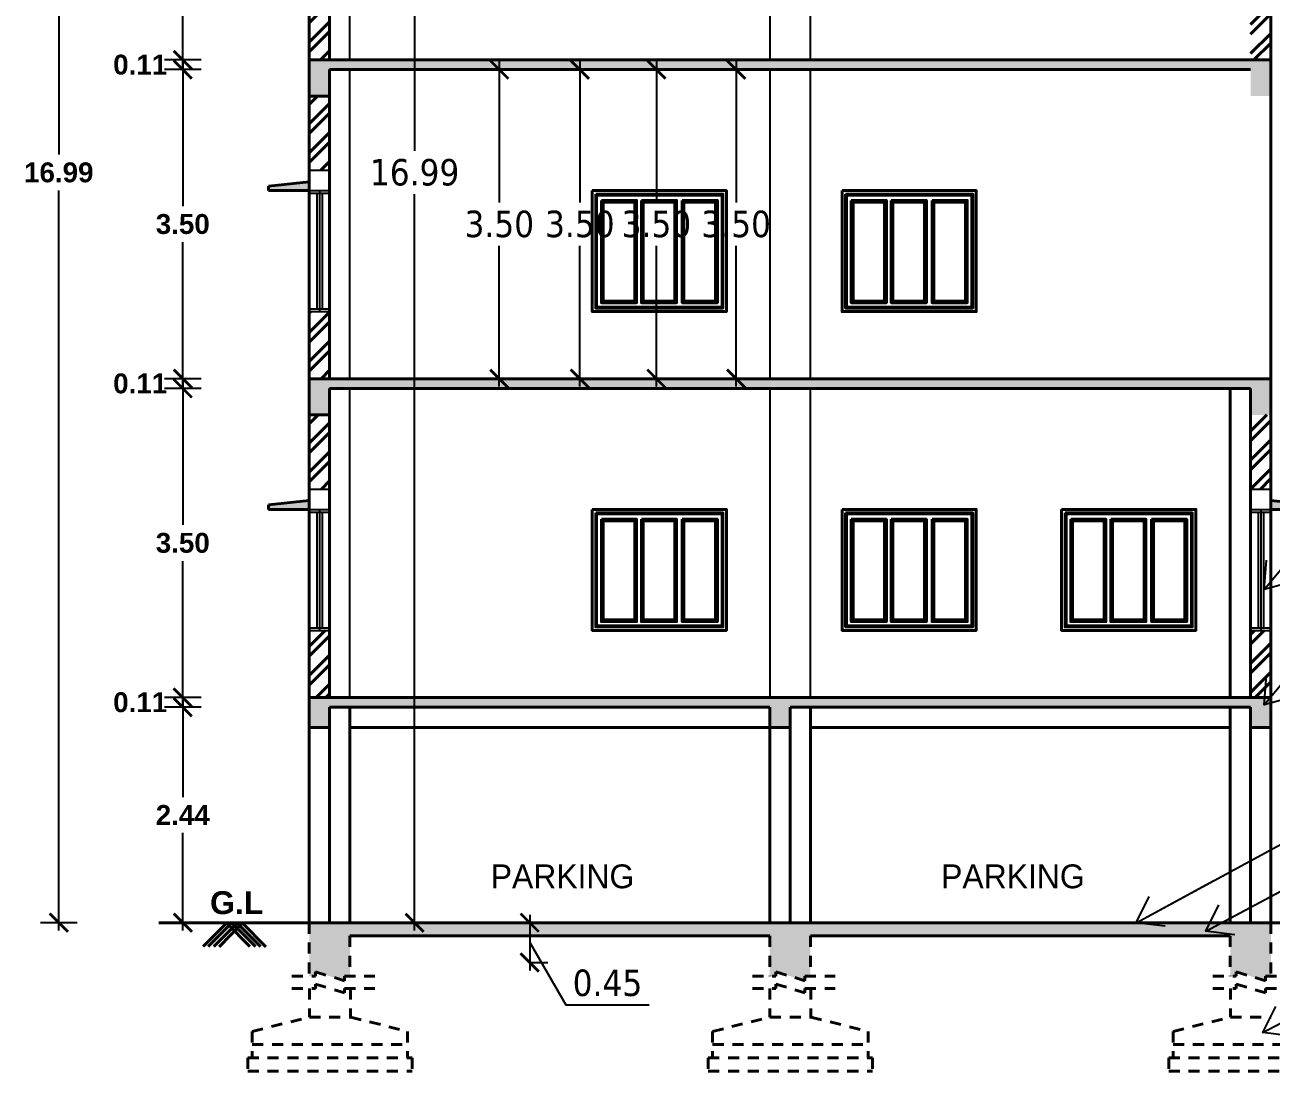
# Model space of a CAD drawing. Header units: metres. Extents: x 2770 to 3790, y -2264 to -643.
# Drawn here: x 3757.29 to 3771.4, y -2234.79 to -2222.94 of the extents above; entities that cross this region are included whole.
import ezdxf

# ---------------------------------------------------------------- set-up
doc = ezdxf.new("R2010")
doc.units = ezdxf.units.M
doc.header["$MEASUREMENT"] = 0
doc.header["$PDMODE"] = 2
doc.linetypes.add('HIDDEN2', pattern=[0.1875, 0.125, -0.0625])
for name, color, linetype in [('BLK_1_FLR_1_REGULAR_ROOM_1', 2, 'Continuous'), ('BLK_1_FLR_1_WC_BATH_HT', 223, 'Continuous'), ('BLK_1_HT_OF_BLDG', 5, 'Continuous'), ('BLK_1_PLINTH_HEIGHT', 7, 'Continuous')]:
    doc.layers.add(name, color=color, linetype=linetype)
doc.styles.add('CEN-GOT', font='arialbd.ttf')
doc.styles.add('STYLE1', font='tahoma.ttf', dxfattribs={"height": 0.4})
doc.styles.add('STYLE2', font='tahoma.ttf', dxfattribs={"height": 0.3})
doc.dimstyles.new('STY', dxfattribs={"dimscale": 0.9, "dimtxt": 0.23, "dimasz": 0.18, "dimexe": 0.15, "dimexo": 0.6, "dimgap": 0.1, "dimtad": 1, "dimtih": 1, "dimtoh": 1, "dimzin": 0, "dimdsep": 46, "dimtxsty": 'STYLE1', "dimblk": 'CLOSEDBLANK', "dimcen": 0.09375, "dimdle": 0.1, "dimse1": 1, "dimse2": 1, "dimadec": 0, "dimazin": 0, "dimtfac": 1, "dimtmove": 2, "dimatfit": 2, "dimfxl": 0, "dimtolj": 1, "dimtzin": 0, "dimarcsym": 0})
pattern_1 = [(50, (-1380.70708, -840.47968), (0.215178055, -0.0188256405), [0.0225, -0.2475]), (355, (-1380.70708, -840.47968), (-0.0416254, 0.22565764), [0.018, -0.198]), (100.4514445, (-1380.68914, -840.48124), (0.173552654, 0.206831997), [0.019122058, -0.210342634]), (46.1842, (-1380.70708, -840.41968), (0.320172399, -0.049655784), [0.03375, -0.37125]), (96.6356355, (-1380.6804, -840.4238), (0.280398584, 0.29223558), [0.028683103, -0.315514128]), (351.184164, (-1380.70708, -840.41968), (0.280398584, 0.29223558), [0.027, -0.297]), (21, (-1380.67708, -840.43468), (0.1790721156, -0.120785667), [0.0225, -0.2475]), (326, (-1380.67708, -840.43468), (0.0729946, 0.2175450135), [0.018, -0.198]), (71.4514447, (-1380.66215, -840.44474), (0.252066713, 0.096759346), [0.019122057, -0.210342634]), (37.5, (-1380.707076, -840.479675), (0.0036479566, 0.0998681561), [0, -0.1956, 0, -0.201, 0, -0.19875]), (7.5, (-1380.70708, -840.47968), (0.0789208612, 0.1183235136), [0, -0.1146, 0, -0.1911, 0, -0.07575]), (327.5, (-1380.77398, -840.479675), (0.1601467309, -0.0067664615), [0, -0.075, 0, -0.234, 0, -0.3105]), (317.5, (-1380.80398, -840.47968), (0.1749558508, 0.0300314947), [0, -0.0975, 0, -0.1554, 0, -0.2205])]

# ---------------------------------------------------------------- blocks, each defined once
blk = doc.blocks.new('_ArchTick')
at = {"color": 0, "lineweight": 0, "const_width": 0.15}
blk.add_lwpolyline([(-0.5, -0.5), (0.5, 0.5)], dxfattribs=at)
blk = doc.blocks.new('*D327')
at = {"color": 0, "lineweight": -2}
for p, q in [((3759.082, -2230.576), (3759.082, -2231.683)), ((3759.289, -2230.666), (3758.875, -2230.666)), ((3759.082, -2233.196), (3759.082, -2232.089)), ((3759.289, -2233.106), (3758.875, -2233.106))]:
    blk.add_line(p, q, dxfattribs=at)
at = {"layer": 'Defpoints', "color": 0, "linetype": 'ByBlock', "lineweight": -3}
for p in [(3759.082, -2230.666), (3760.975, -2230.666), (3760.975, -2233.106)]:
    blk.add_point(p, dxfattribs=at)
at = {"color": 0, "linetype": 'ByBlock', "lineweight": -2, "xscale": 0.207, "yscale": 0.207, "zscale": 0.207}
for p, rotation in [((3759.082, -2230.666), 90), ((3759.082, -2233.106), 270)]:
    blk.add_blockref('_ArchTick', p, dxfattribs=dict(at, rotation=rotation))
at = {"color": 0, "linetype": 'ByBlock', "lineweight": -3, "insert": (3759.082, -2231.886), "char_height": 0.225, "attachment_point": 5, "style": 'CEN-GOT'}
blk.add_mtext('\\A1;2.44', dxfattribs=at)
blk = doc.blocks.new('*D328')
at = {"color": 0, "lineweight": -2}
for p, q in [((3759.082, -2230.556), (3759.082, -2230.349)), ((3759.289, -2230.556), (3758.875, -2230.556)), ((3759.082, -2230.666), (3759.082, -2230.556)), ((3759.289, -2230.666), (3758.875, -2230.666)), ((3759.082, -2230.666), (3759.082, -2230.873))]:
    blk.add_line(p, q, dxfattribs=at)
at = {"layer": 'Defpoints', "color": 0, "linetype": 'ByBlock', "lineweight": -3}
for p in [(3759.082, -2230.556), (3760.745, -2230.556), (3760.745, -2230.666)]:
    blk.add_point(p, dxfattribs=at)
at = {"color": 0, "linetype": 'ByBlock', "lineweight": -2, "xscale": 0.207, "yscale": 0.207, "zscale": 0.207}
for p, rotation in [((3759.082, -2230.556), 270), ((3759.082, -2230.666), 90)]:
    blk.add_blockref('_ArchTick', p, dxfattribs=dict(at, rotation=rotation))
at = {"color": 0, "linetype": 'ByBlock', "lineweight": -3, "insert": (3758.6, -2230.611), "char_height": 0.225, "attachment_point": 5, "style": 'CEN-GOT'}
blk.add_mtext('\\A1;0.11', dxfattribs=at)
blk = doc.blocks.new('*D329')
at = {"color": 0, "lineweight": -2}
for p, q in [((3759.082, -2226.966), (3759.082, -2228.601)), ((3759.289, -2227.056), (3758.875, -2227.056)), ((3759.082, -2230.646), (3759.082, -2229.011)), ((3759.289, -2230.556), (3758.875, -2230.556))]:
    blk.add_line(p, q, dxfattribs=at)
at = {"layer": 'Defpoints', "color": 0, "linetype": 'ByBlock', "lineweight": -3}
for p in [(3759.082, -2227.056), (3760.745, -2227.056), (3760.745, -2230.556)]:
    blk.add_point(p, dxfattribs=at)
at = {"color": 0, "linetype": 'ByBlock', "lineweight": -2, "xscale": 0.207, "yscale": 0.207, "zscale": 0.207}
for p, rotation in [((3759.082, -2227.056), 90), ((3759.082, -2230.556), 270)]:
    blk.add_blockref('_ArchTick', p, dxfattribs=dict(at, rotation=rotation))
at = {"color": 0, "linetype": 'ByBlock', "lineweight": -3, "insert": (3759.082, -2228.806), "char_height": 0.225, "attachment_point": 5, "style": 'CEN-GOT'}
blk.add_mtext('\\A1;3.50', dxfattribs=at)
blk = doc.blocks.new('*D330')
at = {"color": 0, "lineweight": -2}
for p, q in [((3759.082, -2226.946), (3759.082, -2226.739)), ((3759.289, -2226.946), (3758.875, -2226.946)), ((3759.082, -2226.946), (3759.082, -2227.056)), ((3759.289, -2227.056), (3758.875, -2227.056)), ((3759.082, -2227.056), (3759.082, -2227.263))]:
    blk.add_line(p, q, dxfattribs=at)
at = {"layer": 'Defpoints', "color": 0, "linetype": 'ByBlock', "lineweight": -3}
for p in [(3760.745, -2226.946), (3759.082, -2227.056), (3760.745, -2227.056)]:
    blk.add_point(p, dxfattribs=at)
at = {"color": 0, "linetype": 'ByBlock', "lineweight": -2, "xscale": 0.207, "yscale": 0.207, "zscale": 0.207}
for p, rotation in [((3759.082, -2226.946), 270), ((3759.082, -2227.056), 90)]:
    blk.add_blockref('_ArchTick', p, dxfattribs=dict(at, rotation=rotation))
at = {"color": 0, "linetype": 'ByBlock', "lineweight": -3, "insert": (3758.6, -2227.001), "char_height": 0.225, "attachment_point": 5, "style": 'CEN-GOT'}
blk.add_mtext('\\A1;0.11', dxfattribs=at)
blk = doc.blocks.new('*D331')
at = {"color": 0, "lineweight": -2}
for p, q in [((3759.289, -2223.446), (3758.875, -2223.446)), ((3759.082, -2223.356), (3759.082, -2224.991)), ((3759.082, -2227.036), (3759.082, -2225.401)), ((3759.289, -2226.946), (3758.875, -2226.946))]:
    blk.add_line(p, q, dxfattribs=at)
at = {"layer": 'Defpoints', "color": 0, "linetype": 'ByBlock', "lineweight": -3}
for p in [(3759.082, -2223.446), (3760.745, -2223.446), (3760.745, -2226.946)]:
    blk.add_point(p, dxfattribs=at)
at = {"color": 0, "linetype": 'ByBlock', "lineweight": -2, "xscale": 0.207, "yscale": 0.207, "zscale": 0.207}
for p, rotation in [((3759.082, -2223.446), 90), ((3759.082, -2226.946), 270)]:
    blk.add_blockref('_ArchTick', p, dxfattribs=dict(at, rotation=rotation))
at = {"color": 0, "linetype": 'ByBlock', "lineweight": -3, "insert": (3759.082, -2225.196), "char_height": 0.225, "attachment_point": 5, "style": 'CEN-GOT'}
blk.add_mtext('\\A1;3.50', dxfattribs=at)
blk = doc.blocks.new('*D332')
at = {"color": 0, "lineweight": -2}
for p, q in [((3759.082, -2223.336), (3759.082, -2223.129)), ((3759.289, -2223.336), (3758.875, -2223.336)), ((3759.289, -2223.446), (3758.875, -2223.446)), ((3759.082, -2223.336), (3759.082, -2223.446)), ((3759.082, -2223.446), (3759.082, -2223.653))]:
    blk.add_line(p, q, dxfattribs=at)
at = {"layer": 'Defpoints', "color": 0, "linetype": 'ByBlock', "lineweight": -3}
for p in [(3759.082, -2223.446), (3760.745, -2223.336), (3760.745, -2223.446)]:
    blk.add_point(p, dxfattribs=at)
at = {"color": 0, "linetype": 'ByBlock', "lineweight": -2, "xscale": 0.207, "yscale": 0.207, "zscale": 0.207}
for p, rotation in [((3759.082, -2223.336), 270), ((3759.082, -2223.446), 90)]:
    blk.add_blockref('_ArchTick', p, dxfattribs=dict(at, rotation=rotation))
at = {"color": 0, "linetype": 'ByBlock', "lineweight": -3, "insert": (3758.6, -2223.391), "char_height": 0.225, "attachment_point": 5, "style": 'CEN-GOT'}
blk.add_mtext('\\A1;0.11', dxfattribs=at)
blk = doc.blocks.new('*D333')
at = {"color": 0, "lineweight": -2}
for p, q in [((3759.082, -2219.746), (3759.082, -2221.381)), ((3759.289, -2219.836), (3758.875, -2219.836)), ((3759.082, -2223.426), (3759.082, -2221.791)), ((3759.289, -2223.336), (3758.875, -2223.336))]:
    blk.add_line(p, q, dxfattribs=at)
at = {"layer": 'Defpoints', "color": 0, "linetype": 'ByBlock', "lineweight": -3}
for p in [(3759.082, -2219.836), (3760.745, -2219.836), (3760.745, -2223.336)]:
    blk.add_point(p, dxfattribs=at)
at = {"color": 0, "linetype": 'ByBlock', "lineweight": -2, "xscale": 0.207, "yscale": 0.207, "zscale": 0.207}
for p, rotation in [((3759.082, -2219.836), 90), ((3759.082, -2223.336), 270)]:
    blk.add_blockref('_ArchTick', p, dxfattribs=dict(at, rotation=rotation))
at = {"color": 0, "linetype": 'ByBlock', "lineweight": -3, "insert": (3759.082, -2221.586), "char_height": 0.225, "attachment_point": 5, "style": 'CEN-GOT'}
blk.add_mtext('\\A1;3.50', dxfattribs=at)
blk = doc.blocks.new('*D349')
at = {"color": 0, "lineweight": -2}
for p, q in [((3757.885, -2216.116), (3757.471, -2216.116)), ((3757.678, -2216.026), (3757.678, -2224.406)), ((3757.678, -2233.196), (3757.678, -2224.816)), ((3757.885, -2233.106), (3757.471, -2233.106))]:
    blk.add_line(p, q, dxfattribs=at)
at = {"layer": 'Defpoints', "color": 0, "linetype": 'ByBlock', "lineweight": -3}
for p in [(3760.515, -2216.116), (3757.678, -2233.106), (3760.515, -2233.106)]:
    blk.add_point(p, dxfattribs=at)
at = {"color": 0, "linetype": 'ByBlock', "lineweight": -2, "xscale": 0.207, "yscale": 0.207, "zscale": 0.207}
for p, rotation in [((3757.678, -2216.116), 90), ((3757.678, -2233.106), 270)]:
    blk.add_blockref('_ArchTick', p, dxfattribs=dict(at, rotation=rotation))
at = {"color": 0, "linetype": 'ByBlock', "lineweight": -3, "insert": (3757.678, -2224.611), "char_height": 0.225, "attachment_point": 5, "style": 'CEN-GOT'}
blk.add_mtext('\\A1;16.99', dxfattribs=at)
blk = doc.blocks.new('_ClosedBlank')
at = {"color": 0, "linetype": 'ByBlock', "lineweight": -2}
for p, q in [((-1, 0.167), (0, 0)), ((-1, 0.167), (-1, -0.167)), ((0, 0), (-1, -0.167))]:
    blk.add_line(p, q, dxfattribs=at)
blk = doc.blocks.new('*D414')
at = {"layer": 'BLK_1_FLR_1_REGULAR_ROOM_1', "color": 0, "lineweight": -2}
for p, q in [((3765.141, -2223.446), (3765.555, -2223.446)), ((3765.348, -2223.356), (3765.348, -2224.95)), ((3765.348, -2227.036), (3765.348, -2225.442)), ((3765.141, -2226.946), (3765.555, -2226.946))]:
    blk.add_line(p, q, dxfattribs=at)
at = {"layer": 'Defpoints', "color": 0, "lineweight": -3}
for p in [(3764.506, -2223.446), (3765.348, -2223.446), (3764.506, -2226.946)]:
    blk.add_point(p, dxfattribs=at)
at = {"layer": 'BLK_1_FLR_1_REGULAR_ROOM_1', "color": 0, "lineweight": -2, "xscale": 0.207, "yscale": 0.207, "zscale": 0.207}
for p, rotation in [((3765.348, -2223.446), 90), ((3765.348, -2226.946), 270)]:
    blk.add_blockref('_ArchTick', p, dxfattribs=dict(at, rotation=rotation))
at = {"layer": 'BLK_1_FLR_1_REGULAR_ROOM_1', "color": 0, "insert": (3765.348, -2225.196), "char_height": 0.3, "attachment_point": 5, "style": 'STYLE2'}
blk.add_mtext('\\A1;3.50', dxfattribs=at)
blk = doc.blocks.new('*D415')
at = {"layer": 'BLK_1_FLR_1_WC_BATH_HT', "color": 0, "lineweight": -2}
for p, q in [((3764.238, -2223.446), (3764.652, -2223.446)), ((3764.445, -2223.356), (3764.445, -2224.95)), ((3764.445, -2227.036), (3764.445, -2225.442)), ((3764.238, -2226.946), (3764.652, -2226.946))]:
    blk.add_line(p, q, dxfattribs=at)
at = {"layer": 'Defpoints', "color": 0, "lineweight": -3}
for p in [(3763.784, -2223.446), (3763.275, -2226.946), (3764.445, -2226.946)]:
    blk.add_point(p, dxfattribs=at)
at = {"layer": 'BLK_1_FLR_1_WC_BATH_HT', "color": 0, "lineweight": -2, "xscale": 0.207, "yscale": 0.207, "zscale": 0.207}
for p, rotation in [((3764.445, -2223.446), 90), ((3764.445, -2226.946), 270)]:
    blk.add_blockref('_ArchTick', p, dxfattribs=dict(at, rotation=rotation))
at = {"layer": 'BLK_1_FLR_1_WC_BATH_HT', "color": 0, "insert": (3764.445, -2225.196), "char_height": 0.3, "attachment_point": 5, "style": 'STYLE2'}
blk.add_mtext('\\A1;3.50', dxfattribs=at)
blk = doc.blocks.new('*D416')
at = {"layer": 'BLK_1_FLR_1_WC_BATH_HT', "color": 0, "lineweight": -2}
for p, q in [((3763.371, -2223.446), (3763.785, -2223.446)), ((3763.578, -2223.356), (3763.578, -2224.95)), ((3763.578, -2227.036), (3763.578, -2225.442)), ((3763.371, -2226.946), (3763.785, -2226.946))]:
    blk.add_line(p, q, dxfattribs=at)
at = {"layer": 'Defpoints', "color": 0, "lineweight": -3}
for p in [(3762.916, -2223.446), (3762.407, -2226.946), (3763.578, -2226.946)]:
    blk.add_point(p, dxfattribs=at)
at = {"layer": 'BLK_1_FLR_1_WC_BATH_HT', "color": 0, "lineweight": -2, "xscale": 0.207, "yscale": 0.207, "zscale": 0.207}
for p, rotation in [((3763.578, -2223.446), 90), ((3763.578, -2226.946), 270)]:
    blk.add_blockref('_ArchTick', p, dxfattribs=dict(at, rotation=rotation))
at = {"layer": 'BLK_1_FLR_1_WC_BATH_HT', "color": 0, "insert": (3763.578, -2225.196), "char_height": 0.3, "attachment_point": 5, "style": 'STYLE2'}
blk.add_mtext('\\A1;3.50', dxfattribs=at)
blk = doc.blocks.new('*D417')
at = {"layer": 'BLK_1_FLR_1_WC_BATH_HT', "color": 0, "lineweight": -2}
for p, q in [((3762.666, -2223.446), (3762.459, -2223.446)), ((3762.666, -2223.356), (3762.666, -2224.95)), ((3762.666, -2227.036), (3762.666, -2225.442)), ((3762.459, -2226.946), (3762.873, -2226.946))]:
    blk.add_line(p, q, dxfattribs=at)
at = {"layer": 'Defpoints', "color": 0, "lineweight": -3}
for p in [(3762.713, -2223.446), (3761.495, -2226.946), (3762.666, -2226.946)]:
    blk.add_point(p, dxfattribs=at)
at = {"layer": 'BLK_1_FLR_1_WC_BATH_HT', "color": 0, "lineweight": -2, "xscale": 0.207, "yscale": 0.207, "zscale": 0.207}
for p, rotation in [((3762.666, -2223.446), 90), ((3762.666, -2226.946), 270)]:
    blk.add_blockref('_ArchTick', p, dxfattribs=dict(at, rotation=rotation))
at = {"layer": 'BLK_1_FLR_1_WC_BATH_HT', "color": 0, "insert": (3762.666, -2225.196), "char_height": 0.3, "attachment_point": 5, "style": 'STYLE2'}
blk.add_mtext('\\A1;3.50', dxfattribs=at)
blk = doc.blocks.new('*D421')
at = {"layer": 'BLK_1_PLINTH_HEIGHT', "color": 0, "lineweight": -2}
for p, q in [((3763.01, -2233.016), (3763.01, -2233.646)), ((3763.01, -2233.106), (3763.217, -2233.106)), ((3763.01, -2233.331), (3763.419, -2234.035)), ((3763.01, -2233.556), (3763.217, -2233.556)), ((3763.419, -2234.035), (3764.362, -2234.035))]:
    blk.add_line(p, q, dxfattribs=at)
at = {"layer": 'Defpoints', "color": 0, "lineweight": -3}
for p in [(3762.866, -2233.106), (3762.866, -2233.556), (3763.01, -2233.556)]:
    blk.add_point(p, dxfattribs=at)
at = {"layer": 'BLK_1_PLINTH_HEIGHT', "color": 0, "lineweight": -2, "xscale": 0.207, "yscale": 0.207, "zscale": 0.207}
for p, rotation in [((3763.01, -2233.106), 90), ((3763.01, -2233.556), 270)]:
    blk.add_blockref('_ArchTick', p, dxfattribs=dict(at, rotation=rotation))
at = {"layer": 'BLK_1_PLINTH_HEIGHT', "color": 0, "insert": (3763.891, -2233.789), "char_height": 0.3, "attachment_point": 5, "style": 'STYLE2'}
blk.add_mtext('\\A1;0.45', dxfattribs=at)
blk = doc.blocks.new('*D422')
at = {"layer": 'BLK_1_HT_OF_BLDG', "color": 0, "lineweight": -2}
for p, q in [((3761.707, -2216.116), (3761.5, -2216.116)), ((3761.707, -2216.026), (3761.707, -2224.365)), ((3761.707, -2233.196), (3761.707, -2224.857)), ((3761.707, -2233.106), (3761.914, -2233.106))]:
    blk.add_line(p, q, dxfattribs=at)
at = {"layer": 'Defpoints', "color": 0, "lineweight": -3}
for p in [(3761.707, -2216.116), (3761.707, -2216.116), (3761.707, -2233.106)]:
    blk.add_point(p, dxfattribs=at)
at = {"layer": 'BLK_1_HT_OF_BLDG', "color": 0, "lineweight": -2, "xscale": 0.207, "yscale": 0.207, "zscale": 0.207}
for p, rotation in [((3761.707, -2216.116), 90), ((3761.707, -2233.106), 270)]:
    blk.add_blockref('_ArchTick', p, dxfattribs=dict(at, rotation=rotation))
at = {"layer": 'BLK_1_HT_OF_BLDG', "color": 0, "insert": (3761.707, -2224.611), "char_height": 0.3, "attachment_point": 5, "style": 'STYLE2'}
blk.add_mtext('\\A1;16.99', dxfattribs=at)

msp = doc.modelspace()

# ---------------------------------------------------------------- hatches: boundary and pattern name
at = {"linetype": 'ByBlock', "lineweight": 40}
h = msp.add_hatch(dxfattribs=at)
h.set_pattern_fill('ANSI32', scale=0.62, style=0)
h.set_pattern_definition([(45, (-1362.4053, -770.94717), (-0.164402327, 0.164402327), []), (45, (-1362.2957, -770.94717), (-0.164402327, 0.164402327), [])])
h.paths.add_polyline_path([(3760.74458, -2214.91612), (3760.51458, -2214.91612), (3760.51458, -2216.07612), (3760.74458, -2216.07612)])
h.paths.add_polyline_path([(3771.40228, -2214.91612), (3771.17228, -2214.91612), (3771.17228, -2216.11612), (3771.40228, -2216.11612)])
h.paths.add_polyline_path([(3760.62958, -2228.45612), (3760.74458, -2228.45612), (3760.74458, -2228.42612), (3760.62958, -2228.42612)])
h.paths.add_polyline_path([(3760.62958, -2226.15612), (3760.62958, -2226.18612), (3760.51458, -2226.18612), (3760.51458, -2226.94612), (3760.74458, -2226.94612), (3760.74458, -2226.15612)])
h.paths.add_polyline_path([(3760.62958, -2222.54612), (3760.62958, -2222.57612), (3760.51458, -2222.57612), (3760.51458, -2223.33612), (3760.74458, -2223.33612), (3760.74458, -2222.54612)])
h = msp.add_hatch(dxfattribs=at)
h.set_pattern_fill('AR-CONC', scale=0.03, style=0)
h.set_pattern_definition([(50, (-1362.40531, -770.94717), (0.215178055, -0.0188256405), [0.0225, -0.2475]), (355, (-1362.40531, -770.94717), (-0.0416254, 0.22565764), [0.018, -0.198]), (100.4514445, (-1362.38738, -770.94874), (0.173552654, 0.206831997), [0.019122058, -0.210342634]), (46.1842, (-1362.4053, -770.88717), (0.320172399, -0.049655784), [0.03375, -0.37125]), (96.6356355, (-1362.37863, -770.8913), (0.280398584, 0.29223558), [0.028683103, -0.315514128]), (351.184164, (-1362.4053, -770.88717), (0.280398584, 0.29223558), [0.027, -0.297]), (21, (-1362.37531, -770.90217), (0.1790721156, -0.120785667), [0.0225, -0.2475]), (326, (-1362.37531, -770.90217), (0.0729946, 0.2175450135), [0.018, -0.198]), (71.4514447, (-1362.36039, -770.91223), (0.252066713, 0.096759346), [0.019122057, -0.210342634]), (37.5, (-1362.40531, -770.94717), (0.0036479566, 0.0998681561), [0, -0.1956, 0, -0.201, 0, -0.19875]), (7.5, (-1362.40531, -770.94717), (0.0789208612, 0.1183235136), [0, -0.1146, 0, -0.1911, 0, -0.07575]), (327.5, (-1362.47221, -770.94717), (0.1601467309, -0.0067664615), [0, -0.075, 0, -0.234, 0, -0.3105]), (317.5, (-1362.50221, -770.94717), (0.1749558508, 0.0300314947), [0, -0.0975, 0, -0.1554, 0, -0.2205])])
h.paths.add_polyline_path([(3771.40228, -2216.07612), (3760.51458, -2216.07612), (3760.51458, -2216.48612), (3760.74458, -2216.48612), (3760.74458, -2216.18612), (3771.17228, -2216.18612), (3771.17228, -2216.48612), (3771.40228, -2216.48612)])
h.paths.add_polyline_path([(3760.51458, -2220.13612), (3760.74458, -2220.13612), (3760.74458, -2219.83612), (3771.17228, -2219.83612), (3771.17228, -2220.13612), (3771.40228, -2220.13612), (3771.40228, -2219.72612), (3760.51458, -2219.72612)])
h.paths.add_polyline_path([(3760.74458, -2223.44612), (3771.17228, -2223.44612), (3771.17228, -2223.74612), (3771.40228, -2223.74612), (3771.40228, -2223.33612), (3760.51458, -2223.33612), (3760.51458, -2223.74612), (3760.74458, -2223.74612)])
h.paths.add_polyline_path([(3760.51458, -2227.35612), (3760.74458, -2227.35612), (3760.74458, -2227.05612), (3771.17228, -2227.05612), (3771.17228, -2227.35612), (3771.40228, -2227.35612), (3771.40228, -2226.94612), (3760.51458, -2226.94612)])
h = msp.add_hatch(dxfattribs=at)
h.set_pattern_fill('ANSI32', scale=0.62, style=0)
h.paths.add_polyline_path([(3760.74458, -2229.79612), (3760.51458, -2229.79612), (3760.51458, -2230.55612), (3760.74458, -2230.55612)])
h.paths.add_polyline_path([(3760.51458, -2228.19612), (3760.74458, -2228.19612), (3760.74458, -2227.35612), (3760.51458, -2227.35612)])
h.paths.add_polyline_path([(3760.51458, -2224.58612), (3760.74458, -2224.58612), (3760.74458, -2223.74612), (3760.51458, -2223.74612)])
h.paths.add_polyline_path([(3760.74458, -2220.13612), (3760.51458, -2220.13612), (3760.51458, -2220.97612), (3760.74458, -2220.97612)])
h.paths.add_polyline_path([(3760.74458, -2218.96612), (3760.51458, -2218.96612), (3760.51458, -2219.72612), (3760.74458, -2219.72612)])
h.paths.add_polyline_path([(3760.74458, -2217.32612), (3760.74458, -2216.52612), (3760.51458, -2216.52612), (3760.51458, -2217.32612)])
h = msp.add_hatch(dxfattribs=at)
h.set_pattern_fill('ANSI32', scale=0.62, style=0)
h.paths.add_polyline_path([(3771.17228, -2220.97612), (3771.40228, -2220.97612), (3771.40228, -2220.13612), (3771.17228, -2220.13612)])
h.paths.add_polyline_path([(3771.40228, -2222.57612), (3771.17228, -2222.57612), (3771.17228, -2223.33612), (3771.40228, -2223.33612)])
h.paths.add_polyline_path([(3771.17228, -2217.32612), (3771.40228, -2217.32612), (3771.40228, -2216.52612), (3771.17228, -2216.52612)])
h.paths.add_polyline_path([(3771.40228, -2218.96612), (3771.17228, -2218.96612), (3771.17228, -2219.72612), (3771.40228, -2219.72612)])
h.paths.add_polyline_path([(3771.17228, -2228.19612), (3771.40228, -2228.19612), (3771.40228, -2227.35612), (3771.17228, -2227.35612)])
h.paths.add_polyline_path([(3771.40228, -2229.79612), (3771.17228, -2229.79612), (3771.17228, -2230.55612), (3771.40228, -2230.55612)])
h = msp.add_hatch(color=7, dxfattribs=at)
h.dxf.hatch_style = 1
h.paths.add_polyline_path([(3760.51458, -2224.71612), (3760.05458, -2224.76612), (3760.05458, -2224.81612), (3760.51458, -2224.81612)])
h = msp.add_hatch(color=7, dxfattribs=at)
h.dxf.hatch_style = 1
h.paths.add_polyline_path([(3763.7584, -2226.14612), (3765.1984, -2226.14612), (3765.1984, -2224.85612), (3763.7584, -2224.85612)])
h.paths.add_polyline_path([(3763.7684, -2226.13612), (3765.1884, -2226.13612), (3765.1884, -2224.86612), (3763.7684, -2224.86612)], flags=16)
h = msp.add_hatch(color=7, dxfattribs=at)
h.dxf.hatch_style = 1
h.paths.add_polyline_path([(3766.58728, -2226.14612), (3768.02728, -2226.14612), (3768.02728, -2224.85612), (3766.58728, -2224.85612)])
h.paths.add_polyline_path([(3766.59728, -2226.13612), (3768.01728, -2226.13612), (3768.01728, -2224.86612), (3766.59728, -2224.86612)], flags=16)
h = msp.add_hatch(color=7, dxfattribs=at)
h.dxf.hatch_style = 1
h.paths.add_polyline_path([(3760.05458, -2228.37612), (3760.05458, -2228.42612), (3760.51458, -2228.42612), (3760.51458, -2228.32612)])
h = msp.add_hatch(color=7, dxfattribs=at)
h.dxf.hatch_style = 1
h.paths.add_polyline_path([(3771.40228, -2228.32612), (3771.86228, -2228.37612), (3771.86228, -2228.42612), (3771.40228, -2228.42612)])
h = msp.add_hatch(color=7, dxfattribs=at)
h.dxf.hatch_style = 1
h.paths.add_polyline_path([(3763.7584, -2229.75612), (3765.1984, -2229.75612), (3765.1984, -2228.46612), (3763.7584, -2228.46612)])
h.paths.add_polyline_path([(3763.7684, -2229.74612), (3765.1884, -2229.74612), (3765.1884, -2228.47612), (3763.7684, -2228.47612)], flags=16)
h = msp.add_hatch(color=7, dxfattribs=at)
h.dxf.hatch_style = 1
h.paths.add_polyline_path([(3766.58728, -2229.75612), (3768.02728, -2229.75612), (3768.02728, -2228.46612), (3766.58728, -2228.46612)])
h.paths.add_polyline_path([(3766.59728, -2229.74612), (3768.01728, -2229.74612), (3768.01728, -2228.47612), (3766.59728, -2228.47612)], flags=16)
h = msp.add_hatch(color=7, dxfattribs=at)
h.dxf.hatch_style = 1
h.paths.add_polyline_path([(3769.07292, -2229.75612), (3770.51292, -2229.75612), (3770.51292, -2228.46612), (3769.07292, -2228.46612)])
h.paths.add_polyline_path([(3769.08292, -2229.74612), (3770.50292, -2229.74612), (3770.50292, -2228.47612), (3769.08292, -2228.47612)], flags=16)
h = msp.add_hatch(dxfattribs=at)
h.set_pattern_fill('AR-CONC', scale=0.03, style=0)
h.set_pattern_definition(pattern_1)
h.paths.add_polyline_path([(3765.95843, -2230.66612), (3771.17228, -2230.66612), (3771.17228, -2230.89612), (3771.40228, -2230.89612), (3771.40228, -2230.55612), (3760.51458, -2230.55612), (3760.51458, -2230.89612), (3760.74458, -2230.89612), (3760.74458, -2230.66612), (3765.72843, -2230.66612), (3765.72843, -2230.89612), (3765.95843, -2230.89612)])
h = msp.add_hatch(dxfattribs=at)
h.set_pattern_fill('AR-CONC', scale=0.03, style=0)
h.set_pattern_definition(pattern_1)
h.paths.add_polyline_path([(3766.18843, -2233.25612), (3770.94228, -2233.25612), (3770.94228, -2233.71267), (3771.01092, -2233.71267), (3771.01092, -2233.66267), (3771.33984, -2233.76267), (3771.33984, -2233.71267), (3771.40228, -2233.71267), (3771.40228, -2233.10612), (3760.51458, -2233.10612), (3760.51458, -2233.71267), (3760.58322, -2233.71267), (3760.58322, -2233.66267), (3760.91215, -2233.76267), (3760.91215, -2233.71267), (3760.97458, -2233.71267), (3760.97458, -2233.25612), (3765.72843, -2233.25612), (3765.72843, -2233.71267), (3765.79707, -2233.71267), (3765.79707, -2233.66267), (3766.126, -2233.76267), (3766.126, -2233.71267), (3766.18843, -2233.71267)])

# ---------------------------------------------------------------- linework, layer by layer
at = {"color": 7, "linetype": 'ByBlock', "lineweight": 40}
for p, q in [((3760.51458, -2233.10612), (3760.51458, -2214.91612)), ((3771.40228, -2233.10612), (3771.40228, -2214.91612)), ((3760.74458, -2223.33612), (3760.74458, -2219.83612)), ((3760.51458, -2223.33612), (3771.40228, -2223.33612)), ((3760.74458, -2226.94612), (3760.74458, -2223.44612)), ((3760.74458, -2223.44612), (3771.17228, -2223.44612)), ((3760.51458, -2223.74612), (3760.74458, -2223.74612)), ((3760.05458, -2224.76612), (3760.51458, -2224.71612)), ((3760.05458, -2224.81612), (3760.05458, -2224.76612)), ((3760.51458, -2224.81612), (3760.05458, -2224.81612)), ((3760.51458, -2226.94612), (3771.40228, -2226.94612)), ((3760.74458, -2230.55612), (3760.74458, -2227.05612)), ((3760.74458, -2227.05612), (3771.17228, -2227.05612)), ((3771.17228, -2230.55612), (3771.17228, -2227.05612)), ((3760.51458, -2227.35612), (3760.74458, -2227.35612)), ((3760.05458, -2228.37612), (3760.51458, -2228.32612)), ((3760.05458, -2228.42612), (3760.05458, -2228.37612)), ((3771.86228, -2228.37612), (3771.40228, -2228.32612)), ((3760.51458, -2228.42612), (3760.05458, -2228.42612)), ((3771.40228, -2228.42612), (3771.86228, -2228.42612)), ((3760.51458, -2230.55612), (3771.40228, -2230.55612)), ((3760.74458, -2233.10612), (3760.74458, -2230.66612)), ((3760.74458, -2230.66612), (3765.72843, -2230.66612)), ((3760.97458, -2233.10612), (3760.97458, -2230.66612)), ((3765.72843, -2233.10612), (3765.72843, -2230.66612)), ((3765.95843, -2233.10612), (3765.95843, -2230.66612)), ((3765.95843, -2230.66612), (3771.17228, -2230.66612)), ((3766.18843, -2233.10612), (3766.18843, -2230.66612)), ((3770.94228, -2233.10612), (3770.94228, -2230.66612)), ((3771.17228, -2233.10612), (3771.17228, -2230.66612)), ((3760.51458, -2230.89612), (3760.74458, -2230.89612)), ((3760.97458, -2230.89612), (3765.72843, -2230.89612)), ((3765.72843, -2230.89612), (3765.95843, -2230.89612)), ((3766.18843, -2230.89612), (3770.94228, -2230.89612)), ((3771.17228, -2230.89612), (3771.40228, -2230.89612)), ((3758.81116, -2233.10612), (3760.51458, -2233.10612)), ((3760.51458, -2233.10612), (3771.40228, -2233.10612)), ((3771.40228, -2233.10612), (3773.1057, -2233.10612)), ((3760.97458, -2233.25612), (3765.72843, -2233.25612)), ((3766.18843, -2233.25612), (3770.94228, -2233.25612))]:
    msp.add_line(p, q, dxfattribs=at)
at = {"color": 7, "lineweight": 40}
for p, q in [((3759.58148, -2233.10612), (3759.31436, -2233.37629)), ((3759.63803, -2233.10612), (3759.3709, -2233.37629)), ((3759.70042, -2233.10612), (3759.4333, -2233.37629)), ((3759.75989, -2233.10908), (3759.49277, -2233.37925)), ((3759.57563, -2233.10612), (3759.84276, -2233.37629)), ((3759.63803, -2233.10612), (3759.90515, -2233.37629)), ((3759.69457, -2233.10612), (3759.9617, -2233.37629)), ((3759.75404, -2233.10908), (3760.02117, -2233.37925))]:
    msp.add_line(p, q, dxfattribs=at)
at = {"color": 7, "linetype": 'HIDDEN2', "lineweight": 40}
for p, q in [((3760.51458, -2233.10612), (3760.51458, -2233.71267)), ((3771.40228, -2233.10612), (3771.40228, -2233.71267)), ((3760.97458, -2233.25612), (3760.97458, -2233.71267)), ((3765.72843, -2233.25612), (3765.72843, -2233.71267)), ((3766.18843, -2233.25612), (3766.18843, -2233.71267)), ((3770.94228, -2233.25612), (3770.94228, -2233.71267)), ((3760.31742, -2233.71267), (3760.58322, -2233.71267)), ((3760.58322, -2233.71267), (3760.58322, -2233.66267)), ((3760.58322, -2233.66267), (3760.91215, -2233.76267)), ((3760.91215, -2233.71267), (3761.25643, -2233.71267)), ((3760.91215, -2233.76267), (3760.91215, -2233.71267)), ((3765.53127, -2233.71267), (3765.79707, -2233.71267)), ((3765.79707, -2233.71267), (3765.79707, -2233.66267)), ((3765.79707, -2233.66267), (3766.126, -2233.76267)), ((3766.126, -2233.71267), (3766.47028, -2233.71267)), ((3766.126, -2233.76267), (3766.126, -2233.71267)), ((3770.74512, -2233.71267), (3771.01092, -2233.71267)), ((3771.01092, -2233.71267), (3771.01092, -2233.66267)), ((3771.01092, -2233.66267), (3771.33984, -2233.76267)), ((3771.33984, -2233.71267), (3771.68413, -2233.71267)), ((3771.33984, -2233.76267), (3771.33984, -2233.71267)), ((3760.31742, -2233.85081), (3760.58322, -2233.85081)), ((3760.51583, -2233.85081), (3760.51583, -2234.17657)), ((3760.58322, -2233.85081), (3760.58322, -2233.80081)), ((3760.58322, -2233.80081), (3760.91215, -2233.90081)), ((3760.91215, -2233.85081), (3761.25643, -2233.85081)), ((3760.91215, -2233.90081), (3760.91215, -2233.85081)), ((3760.97957, -2233.85081), (3760.97957, -2234.1764)), ((3765.53127, -2233.85081), (3765.79707, -2233.85081)), ((3765.72968, -2233.85081), (3765.72968, -2234.17657)), ((3765.79707, -2233.85081), (3765.79707, -2233.80081)), ((3765.79707, -2233.80081), (3766.126, -2233.90081)), ((3766.126, -2233.85081), (3766.47028, -2233.85081)), ((3766.126, -2233.90081), (3766.126, -2233.85081)), ((3766.19342, -2233.85081), (3766.19342, -2234.1764)), ((3770.74512, -2233.85081), (3771.01092, -2233.85081)), ((3770.94353, -2233.85081), (3770.94353, -2234.17657)), ((3771.01092, -2233.85081), (3771.01092, -2233.80081)), ((3771.01092, -2233.80081), (3771.33984, -2233.90081)), ((3771.33984, -2233.85081), (3771.68413, -2233.85081)), ((3771.33984, -2233.90081), (3771.33984, -2233.85081)), ((3759.8677, -2234.33612), (3760.51583, -2234.17657)), ((3760.51583, -2234.17657), (3760.97957, -2234.17657)), ((3760.97957, -2234.1764), (3761.6277, -2234.33612)), ((3765.08155, -2234.33612), (3765.72968, -2234.17657)), ((3765.72968, -2234.17657), (3766.19342, -2234.17657)), ((3766.19342, -2234.1764), (3766.84155, -2234.33612)), ((3770.2954, -2234.33612), (3770.94353, -2234.17657)), ((3770.94353, -2234.17657), (3771.40727, -2234.17657)), ((3759.8677, -2234.33612), (3759.8677, -2234.63612)), ((3761.6277, -2234.33612), (3761.6277, -2234.63612)), ((3765.08155, -2234.33612), (3765.08155, -2234.63612)), ((3766.84155, -2234.33612), (3766.84155, -2234.63612)), ((3770.2954, -2234.33612), (3770.2954, -2234.63612)), ((3759.8677, -2234.48612), (3761.6277, -2234.48612)), ((3765.08155, -2234.48612), (3766.84155, -2234.48612)), ((3770.2954, -2234.48612), (3772.0554, -2234.48612)), ((3759.8177, -2234.63612), (3759.8177, -2234.78612)), ((3759.8177, -2234.63612), (3761.6777, -2234.63612)), ((3761.6777, -2234.63612), (3761.6777, -2234.78612)), ((3765.03155, -2234.63612), (3765.03155, -2234.78612)), ((3765.03155, -2234.63612), (3766.89155, -2234.63612)), ((3766.89155, -2234.63612), (3766.89155, -2234.78612)), ((3770.2454, -2234.63612), (3770.2454, -2234.78612)), ((3770.2454, -2234.63612), (3772.1054, -2234.63612)), ((3759.8177, -2234.78612), (3761.6777, -2234.78612)), ((3765.03155, -2234.78612), (3766.89155, -2234.78612)), ((3770.2454, -2234.78612), (3772.1054, -2234.78612))]:
    msp.add_line(p, q, dxfattribs=at)
at = {"color": 7, "linetype": 'ByBlock', "lineweight": -3}
for points in [[(3760.97228, -2223.33612), (3760.97228, -2219.83612)], [(3765.72843, -2219.83612), (3765.72843, -2223.33612)], [(3766.18843, -2223.33612), (3766.18843, -2219.83612)], [(3760.97228, -2226.94612), (3760.97228, -2223.44612)], [(3765.72843, -2223.44612), (3765.72843, -2226.94612)], [(3766.18843, -2226.94612), (3766.18843, -2223.44612)], [(3760.51458, -2224.58612), (3760.74458, -2224.58612)], [(3760.51458, -2224.81612), (3760.74458, -2224.81612)], [(3760.51458, -2224.84612), (3760.74458, -2224.84612)], [(3760.59958, -2224.84612), (3760.59958, -2226.15612)], [(3760.62958, -2224.81612), (3760.62958, -2226.18612)], [(3760.65958, -2224.84612), (3760.65958, -2226.15612)], [(3760.51458, -2226.15612), (3760.74458, -2226.15612)], [(3760.51458, -2226.18612), (3760.74458, -2226.18612)], [(3760.97228, -2230.55612), (3760.97228, -2227.05612)], [(3765.72843, -2227.05612), (3765.72843, -2230.55612)], [(3766.18843, -2230.55612), (3766.18843, -2227.05612)], [(3760.51458, -2228.19612), (3760.74458, -2228.19612)], [(3771.17228, -2228.19612), (3771.40228, -2228.19612)], [(3760.51458, -2228.42612), (3760.74458, -2228.42612)], [(3760.51458, -2228.45612), (3760.74458, -2228.45612)], [(3760.59958, -2228.45612), (3760.59958, -2229.76612)], [(3760.62958, -2228.42612), (3760.62958, -2229.79612)], [(3760.65958, -2228.45612), (3760.65958, -2229.76612)], [(3771.17228, -2228.42612), (3771.40228, -2228.42612)], [(3771.17228, -2228.45612), (3771.40228, -2228.45612)], [(3771.25728, -2228.45612), (3771.25728, -2229.76612)], [(3771.28728, -2228.42612), (3771.28728, -2229.79612)], [(3771.31728, -2228.45612), (3771.31728, -2229.76612)], [(3760.51458, -2229.76612), (3760.74458, -2229.76612)], [(3760.51458, -2229.79612), (3760.74458, -2229.79612)], [(3771.17228, -2229.76612), (3771.40228, -2229.76612)], [(3771.17228, -2229.79612), (3771.40228, -2229.79612)]]:
    msp.add_lwpolyline(points, dxfattribs=at)
at = {"color": 7, "linetype": 'ByBlock', "lineweight": 40}
for points in [[(3763.7184, -2224.81612), (3765.2384, -2224.81612), (3765.2384, -2226.18612), (3763.7184, -2226.18612)], [(3763.7584, -2224.85612), (3765.1984, -2224.85612), (3765.1984, -2226.14612), (3763.7584, -2226.14612)], [(3763.7684, -2224.86612), (3765.1884, -2224.86612), (3765.1884, -2226.13612), (3763.7684, -2226.13612)], [(3766.54728, -2224.81612), (3768.06728, -2224.81612), (3768.06728, -2226.18612), (3766.54728, -2226.18612)], [(3766.58728, -2224.85612), (3768.02728, -2224.85612), (3768.02728, -2226.14612), (3766.58728, -2226.14612)], [(3766.59728, -2224.86612), (3768.01728, -2224.86612), (3768.01728, -2226.13612), (3766.59728, -2226.13612)], [(3763.82261, -2224.9272), (3764.22059, -2224.9272), (3764.22059, -2226.08682), (3763.82261, -2226.08682)], [(3763.84261, -2224.9472), (3764.20059, -2224.9472), (3764.20059, -2226.06682), (3763.84261, -2226.06682)], [(3764.2747, -2224.9272), (3764.67268, -2224.9272), (3764.67268, -2226.08682), (3764.2747, -2226.08682)], [(3764.2947, -2224.9472), (3764.65268, -2224.9472), (3764.65268, -2226.06682), (3764.2947, -2226.06682)], [(3764.73727, -2224.9272), (3765.13526, -2224.9272), (3765.13526, -2226.08682), (3764.73727, -2226.08682)], [(3764.75727, -2224.9472), (3765.11526, -2224.9472), (3765.11526, -2226.06682), (3764.75727, -2226.06682)], [(3766.65149, -2224.9272), (3767.04947, -2224.9272), (3767.04947, -2226.08682), (3766.65149, -2226.08682)], [(3766.67149, -2224.9472), (3767.02947, -2224.9472), (3767.02947, -2226.06682), (3766.67149, -2226.06682)], [(3767.10358, -2224.9272), (3767.50156, -2224.9272), (3767.50156, -2226.08682), (3767.10358, -2226.08682)], [(3767.12358, -2224.9472), (3767.48156, -2224.9472), (3767.48156, -2226.06682), (3767.12358, -2226.06682)], [(3767.56615, -2224.9272), (3767.96413, -2224.9272), (3767.96413, -2226.08682), (3767.56615, -2226.08682)], [(3767.58615, -2224.9472), (3767.94413, -2224.9472), (3767.94413, -2226.06682), (3767.58615, -2226.06682)], [(3763.7184, -2228.42612), (3765.2384, -2228.42612), (3765.2384, -2229.79612), (3763.7184, -2229.79612)], [(3763.7584, -2228.46612), (3765.1984, -2228.46612), (3765.1984, -2229.75612), (3763.7584, -2229.75612)], [(3763.7684, -2228.47612), (3765.1884, -2228.47612), (3765.1884, -2229.74612), (3763.7684, -2229.74612)], [(3763.82261, -2228.5372), (3764.22059, -2228.5372), (3764.22059, -2229.69682), (3763.82261, -2229.69682)], [(3764.2747, -2228.5372), (3764.67268, -2228.5372), (3764.67268, -2229.69682), (3764.2747, -2229.69682)], [(3764.73727, -2228.5372), (3765.13526, -2228.5372), (3765.13526, -2229.69682), (3764.73727, -2229.69682)], [(3766.54728, -2228.42612), (3768.06728, -2228.42612), (3768.06728, -2229.79612), (3766.54728, -2229.79612)], [(3766.58728, -2228.46612), (3768.02728, -2228.46612), (3768.02728, -2229.75612), (3766.58728, -2229.75612)], [(3766.59728, -2228.47612), (3768.01728, -2228.47612), (3768.01728, -2229.74612), (3766.59728, -2229.74612)], [(3766.65149, -2228.5372), (3767.04947, -2228.5372), (3767.04947, -2229.69682), (3766.65149, -2229.69682)], [(3767.10358, -2228.5372), (3767.50156, -2228.5372), (3767.50156, -2229.69682), (3767.10358, -2229.69682)], [(3767.56615, -2228.5372), (3767.96413, -2228.5372), (3767.96413, -2229.69682), (3767.56615, -2229.69682)], [(3769.03292, -2228.42612), (3770.55292, -2228.42612), (3770.55292, -2229.79612), (3769.03292, -2229.79612)], [(3769.07292, -2228.46612), (3770.51292, -2228.46612), (3770.51292, -2229.75612), (3769.07292, -2229.75612)], [(3769.08292, -2228.47612), (3770.50292, -2228.47612), (3770.50292, -2229.74612), (3769.08292, -2229.74612)], [(3769.13713, -2228.5372), (3769.53511, -2228.5372), (3769.53511, -2229.69682), (3769.13713, -2229.69682)], [(3769.58922, -2228.5372), (3769.9872, -2228.5372), (3769.9872, -2229.69682), (3769.58922, -2229.69682)], [(3770.05179, -2228.5372), (3770.44978, -2228.5372), (3770.44978, -2229.69682), (3770.05179, -2229.69682)], [(3763.84261, -2228.5572), (3764.20059, -2228.5572), (3764.20059, -2229.67682), (3763.84261, -2229.67682)], [(3764.2947, -2228.5572), (3764.65268, -2228.5572), (3764.65268, -2229.67682), (3764.2947, -2229.67682)], [(3764.75727, -2228.5572), (3765.11526, -2228.5572), (3765.11526, -2229.67682), (3764.75727, -2229.67682)], [(3766.67149, -2228.5572), (3767.02947, -2228.5572), (3767.02947, -2229.67682), (3766.67149, -2229.67682)], [(3767.12358, -2228.5572), (3767.48156, -2228.5572), (3767.48156, -2229.67682), (3767.12358, -2229.67682)], [(3767.58615, -2228.5572), (3767.94413, -2228.5572), (3767.94413, -2229.67682), (3767.58615, -2229.67682)], [(3769.15713, -2228.5572), (3769.51511, -2228.5572), (3769.51511, -2229.67682), (3769.15713, -2229.67682)], [(3769.60922, -2228.5572), (3769.9672, -2228.5572), (3769.9672, -2229.67682), (3769.60922, -2229.67682)], [(3770.07179, -2228.5572), (3770.42978, -2228.5572), (3770.42978, -2229.67682), (3770.07179, -2229.67682)]]:
    msp.add_lwpolyline(points, close=True, dxfattribs=at)
msp.add_lwpolyline([(3770.94228, -2227.05612), (3770.94228, -2230.55612)], dxfattribs=at)

# ---------------------------------------------------------------- texts
at = {"color": 7, "lineweight": 40, "ltscale": 1.5, "char_height": 0.27, "width": 3.6202793, "attachment_point": 7, "style": 'CEN-GOT'}
for insert in [(3761.58157, -2232.71986), (3766.68137, -2232.71986)]:
    msp.add_mtext('{\\fFootlight MT Light|b0|i0|c0|p18;\\W9.84379; \\W1;PARKING}', dxfattribs=dict(at, insert=insert))
at = {"color": 7, "linetype": 'ByBlock', "lineweight": -3, "insert": (3759.29058, -2232.74918), "char_height": 0.26, "width": 0.7769238, "attachment_point": 1, "style": 'CEN-GOT'}
msp.add_mtext('{\\W0.990909; }G.L', dxfattribs=at)

# ---------------------------------------------------------------- dimensions: what is measured, and where the dimension line sits
at = {"color": 7, "linetype": 'ByBlock', "lineweight": -3}
for base, p1, p2, picture, middle in [((3757.67812, -2233.10612), (3760.51458, -2216.11612), (3760.51458, -2233.10612), '*D349', (3757.67812, -2224.61112)), ((3759.08154, -2219.83612), (3760.74458, -2223.33612), (3760.74458, -2219.83612), '*D333', (3759.08154, -2221.58612)), ((3759.08154, -2223.44612), (3760.74458, -2223.33612), (3760.74458, -2223.44612), '*D332', (3758.59979, -2223.39112)), ((3759.08154, -2223.44612), (3760.74458, -2226.94612), (3760.74458, -2223.44612), '*D331', (3759.08154, -2225.19612)), ((3759.08154, -2227.05612), (3760.74458, -2226.94612), (3760.74458, -2227.05612), '*D330', (3758.59979, -2227.00112)), ((3759.08154, -2227.05612), (3760.74458, -2230.55612), (3760.74458, -2227.05612), '*D329', (3759.08154, -2228.80612)), ((3759.08154, -2230.55612), (3760.74458, -2230.66612), (3760.74458, -2230.55612), '*D328', (3758.59979, -2230.61112)), ((3759.08154, -2230.66612), (3760.97458, -2233.10612), (3760.97458, -2230.66612), '*D327', (3759.08154, -2231.88612))]:
    dim = msp.add_linear_dim(base=base, p1=p1, p2=p2, angle=90, dimstyle='STY', override={"dimtxt": 0.25, "dimasz": 0.23, "dimexe": 0.23, "dimexo": 0.23, "dimtxsty": 'CEN-GOT', "dimblk": 'ArchTick', "dimcen": 0.23, "dimse1": 0, "dimse2": 0, "dimldrblk": 'ArchTick', "dimfxl": 0.23, "dimfxlon": 1, "dimtfill": 1, "dimtfillclr": 256, "dimarcsym": 1}, dxfattribs=at)
    dim.commit()
    dim.dimension.update_dxf_attribs({"geometry": picture, "text_midpoint": middle})
at = {"layer": 'BLK_1_FLR_1_REGULAR_ROOM_1', "color": 2}
dim = msp.add_linear_dim(base=(3765.34787, -2223.44612), p1=(3764.50623, -2226.94612), p2=(3764.50623, -2223.44612), angle=90, dimstyle='STY', override={"dimtxt": 0.3, "dimasz": 0.23, "dimexe": 0.23, "dimexo": 0.23, "dimtxsty": 'STYLE2', "dimblk": 'ArchTick', "dimcen": 0.23, "dimse1": 0, "dimse2": 0, "dimldrblk": 'ArchTick', "dimfxl": 0.23, "dimfxlon": 1, "dimtfill": 1, "dimtfillclr": 256, "dimarcsym": 1}, dxfattribs=at)
dim.commit()
dim.dimension.update_dxf_attribs({"geometry": '*D414', "text_midpoint": (3765.34787, -2225.19612)})
at = {"layer": 'BLK_1_FLR_1_WC_BATH_HT', "color": 223}
for base, p1, p2, picture, middle in [((3762.66602, -2226.94612), (3762.71304, -2223.44612), (3761.49549, -2226.94612), '*D417', (3762.66602, -2225.19612)), ((3763.57769, -2226.94612), (3762.91621, -2223.44612), (3762.40716, -2226.94612), '*D416', (3763.57769, -2225.19612)), ((3764.44532, -2226.94612), (3763.78384, -2223.44612), (3763.27479, -2226.94612), '*D415', (3764.44532, -2225.19612))]:
    dim = msp.add_linear_dim(base=base, p1=p1, p2=p2, angle=90, dimstyle='STY', override={"dimtxt": 0.3, "dimasz": 0.23, "dimexe": 0.23, "dimexo": 0.23, "dimtxsty": 'STYLE2', "dimblk": 'ArchTick', "dimcen": 0.23, "dimse1": 0, "dimse2": 0, "dimldrblk": 'ArchTick', "dimfxl": 0.23, "dimfxlon": 1, "dimtfill": 1, "dimtfillclr": 256, "dimarcsym": 1}, dxfattribs=at)
    dim.commit()
    dim.dimension.update_dxf_attribs({"geometry": picture, "text_midpoint": middle})
at = {"layer": 'BLK_1_HT_OF_BLDG', "color": 5}
dim = msp.add_linear_dim(base=(3761.70745, -2216.11612), p1=(3761.70745, -2233.10612), p2=(3761.70745, -2216.11612), angle=90, dimstyle='STY', override={"dimtxt": 0.3, "dimasz": 0.23, "dimexe": 0.23, "dimexo": 0.23, "dimtxsty": 'STYLE2', "dimblk": 'ArchTick', "dimcen": 0.23, "dimse1": 0, "dimse2": 0, "dimldrblk": 'ArchTick', "dimfxl": 0.23, "dimfxlon": 1, "dimtfill": 1, "dimtfillclr": 256, "dimarcsym": 1}, dxfattribs=at)
dim.commit()
dim.dimension.update_dxf_attribs({"geometry": '*D422', "text_midpoint": (3761.70745, -2224.61112)})
at = {"layer": 'BLK_1_PLINTH_HEIGHT', "color": 7}
dim = msp.add_linear_dim(base=(3763.01025, -2233.55612), p1=(3762.86568, -2233.10612), p2=(3762.86568, -2233.55612), angle=90, dimstyle='STY', override={"dimtxt": 0.3, "dimasz": 0.23, "dimexe": 0.23, "dimexo": 0.23, "dimtxsty": 'STYLE2', "dimblk": 'ArchTick', "dimcen": 0.23, "dimse1": 0, "dimse2": 0, "dimtmove": 1, "dimldrblk": 'ArchTick', "dimfxl": 0.23, "dimfxlon": 1, "dimtfill": 1, "dimtfillclr": 256, "dimarcsym": 1}, dxfattribs=at)
dim.commit()
dim.dimension.update_dxf_attribs({"geometry": '*D421', "text_midpoint": (3763.50938, -2234.03524), "dimtype": 160})

# ---------------------------------------------------------------- leaders
at = {"color": 7, "linetype": 'ByBlock', "lineweight": 40}
for points in [[(3771.32758, -2229.33209), (3771.90001, -2228.64184), (3772.49273, -2228.64184)], [(3771.32758, -2230.63787), (3771.90001, -2229.94762), (3772.49273, -2229.94762)], [(3769.87768, -2233.10612), (3772.36494, -2231.7577), (3773.87674, -2231.7577)], [(3770.66656, -2233.20084), (3772.36494, -2232.29393), (3773.87674, -2232.29393)], [(3771.31138, -2234.35019), (3773.00976, -2233.44328), (3773.87918, -2233.44328)]]:
    msp.add_leader(points, dimstyle='STY', override={"dimasz": 0.3, "dimtad": 0, "dimldrblk": 'Open90'}, dxfattribs=at)

doc.saveas('drawing.dxf')
